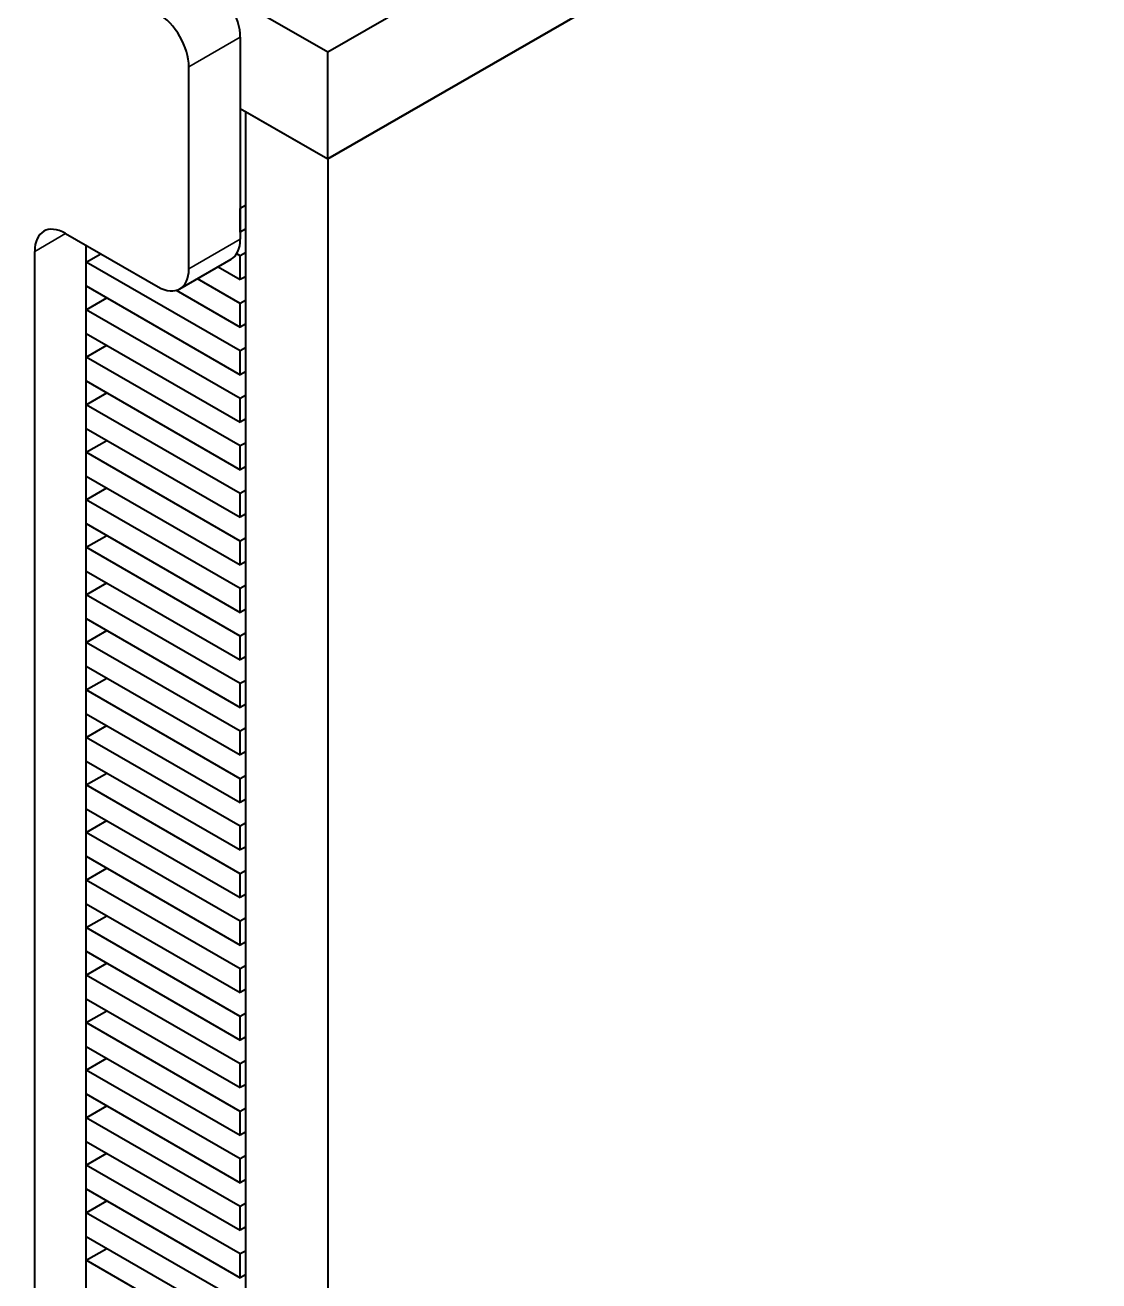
# Model space of a CAD drawing. Header units: millimetres. Extents: x 12 to 1415, y 12 to 997.
# Drawn here: x 1051.7 to 1096, y 739.2 to 791 of the extents above; entities that cross this region are included whole.
import ezdxf

# ---------------------------------------------------------------- set-up
doc = ezdxf.new("R2010")
doc.units = ezdxf.units.MM
doc.header["$LTSCALE"] = 1.2
doc.layers.add('가시적인 것(ISO)', color=7, linetype='Continuous', lineweight=40)
doc.layers.add('가시적인 좁은 것(ISO)', color=7, linetype='Continuous', lineweight=35)

msp = doc.modelspace()

# ---------------------------------------------------------------- linework, layer by layer
at = {"layer": '가시적인 것(ISO)'}
for p, q in [((931.771, 866.114), (1064.141, 789.887)), ((1064.141, 789.887), (1174.45, 853.409)), ((1064.141, 785.472), (1174.45, 848.995)), ((1174.45, 848.995), (1064.141, 785.472)), ((1060.535, 790.492), (1060.535, 782.153)), ((1064.141, 785.472), (1064.141, 789.887)), ((1058.414, 780.931), (1058.414, 789.27)), ((1060.535, 787.549), (1064.141, 785.472)), ((1060.747, 787.427), (1060.747, 598.181)), ((1060.747, 787.427), (1064.141, 785.472)), ((1064.141, 785.472), (1064.141, 596.226)), ((1060.747, 783.55), (1060.535, 783.428)), ((1060.535, 782.447), (1060.535, 783.428)), ((1053.322, 782.392), (1057.141, 780.193)), ((1060.747, 782.569), (1060.535, 782.447)), ((1054.171, 781.207), (1054.171, 781.903)), ((1054.171, 607.363), (1054.171, 781.903)), ((1052.05, 606.142), (1052.05, 781.653)), ((1054.171, 781.207), (1054.775, 781.555)), ((1058.039, 780.104), (1060.16, 781.326)), ((1060.535, 781.466), (1060.388, 781.551)), ((1060.747, 781.588), (1060.535, 781.466)), ((1060.535, 780.485), (1060.535, 781.466)), ((1060.535, 777.542), (1054.171, 781.207)), ((1059.618, 781.013), (1060.535, 780.485)), ((1054.171, 780.226), (1060.535, 776.561)), ((1054.171, 779.245), (1054.171, 780.226)), ((1060.535, 779.504), (1058.766, 780.523)), ((1060.747, 780.607), (1060.535, 780.485)), ((1054.171, 779.245), (1055.023, 779.735)), ((1057.893, 780.044), (1060.535, 778.523)), ((1060.535, 775.58), (1054.171, 779.245)), ((1060.747, 779.626), (1060.535, 779.504)), ((1060.535, 778.523), (1060.535, 779.504)), ((1054.171, 778.264), (1060.535, 774.599)), ((1054.171, 777.282), (1054.171, 778.264)), ((1060.747, 778.645), (1060.535, 778.523)), ((1054.171, 777.282), (1055.023, 777.773)), ((1060.747, 777.664), (1060.535, 777.542)), ((1060.535, 773.618), (1054.171, 777.282)), ((1060.535, 776.561), (1060.535, 777.542)), ((1060.747, 776.683), (1060.535, 776.561)), ((1054.171, 776.301), (1060.535, 772.637)), ((1054.171, 775.32), (1054.171, 776.301)), ((1054.171, 775.32), (1055.023, 775.811)), ((1060.747, 775.702), (1060.535, 775.58)), ((1060.535, 774.599), (1060.535, 775.58)), ((1060.535, 771.656), (1054.171, 775.32)), ((1060.747, 774.721), (1060.535, 774.599)), ((1054.171, 774.339), (1060.535, 770.675)), ((1054.171, 773.358), (1054.171, 774.339)), ((1054.171, 773.358), (1055.023, 773.849)), ((1060.747, 773.74), (1060.535, 773.618)), ((1060.535, 772.637), (1060.535, 773.618)), ((1060.535, 769.693), (1054.171, 773.358)), ((1060.747, 772.759), (1060.535, 772.637)), ((1054.171, 772.377), (1060.535, 768.712)), ((1054.171, 771.396), (1054.171, 772.377)), ((1054.171, 771.396), (1055.023, 771.887)), ((1060.747, 771.778), (1060.535, 771.656)), ((1060.535, 770.675), (1060.535, 771.656)), ((1060.535, 767.731), (1054.171, 771.396)), ((1054.171, 770.415), (1060.535, 766.75)), ((1054.171, 769.434), (1054.171, 770.415)), ((1060.747, 770.797), (1060.535, 770.675)), ((1054.171, 769.434), (1055.023, 769.925)), ((1060.535, 765.769), (1054.171, 769.434)), ((1060.747, 769.816), (1060.535, 769.693)), ((1060.535, 768.712), (1060.535, 769.693)), ((1060.747, 768.835), (1060.535, 768.712)), ((1054.171, 768.453), (1060.535, 764.788)), ((1054.171, 767.472), (1054.171, 768.453)), ((1054.171, 767.472), (1055.023, 767.962)), ((1060.747, 767.854), (1060.535, 767.731)), ((1060.535, 763.807), (1054.171, 767.472)), ((1060.535, 766.75), (1060.535, 767.731)), ((1060.747, 766.872), (1060.535, 766.75)), ((1054.171, 766.491), (1060.535, 762.826)), ((1054.171, 765.51), (1054.171, 766.491)), ((1054.171, 765.51), (1055.023, 766)), ((1060.747, 765.891), (1060.535, 765.769)), ((1060.535, 764.788), (1060.535, 765.769)), ((1060.535, 761.845), (1054.171, 765.51)), ((1060.747, 764.91), (1060.535, 764.788)), ((1054.171, 764.529), (1060.535, 760.864)), ((1054.171, 763.548), (1054.171, 764.529)), ((1054.171, 763.548), (1055.023, 764.038)), ((1060.747, 763.929), (1060.535, 763.807)), ((1060.535, 762.826), (1060.535, 763.807)), ((1060.535, 759.883), (1054.171, 763.548)), ((1060.747, 762.948), (1060.535, 762.826)), ((1054.171, 762.567), (1060.535, 758.902)), ((1054.171, 761.586), (1054.171, 762.567)), ((1054.171, 761.586), (1055.023, 762.076)), ((1060.535, 757.921), (1054.171, 761.586)), ((1060.747, 761.967), (1060.535, 761.845)), ((1060.535, 760.864), (1060.535, 761.845)), ((1054.171, 760.604), (1060.535, 756.94)), ((1054.171, 759.623), (1054.171, 760.604)), ((1060.747, 760.986), (1060.535, 760.864)), ((1054.171, 759.623), (1055.023, 760.114)), ((1060.747, 760.005), (1060.535, 759.883)), ((1060.535, 755.959), (1054.171, 759.623)), ((1060.535, 758.902), (1060.535, 759.883)), ((1060.747, 759.024), (1060.535, 758.902)), ((1054.171, 758.642), (1060.535, 754.978)), ((1054.171, 757.661), (1054.171, 758.642)), ((1054.171, 757.661), (1055.023, 758.152)), ((1060.747, 758.043), (1060.535, 757.921)), ((1060.535, 756.94), (1060.535, 757.921)), ((1060.535, 753.997), (1054.171, 757.661)), ((1060.747, 757.062), (1060.535, 756.94)), ((1054.171, 756.68), (1060.535, 753.015)), ((1054.171, 755.699), (1054.171, 756.68)), ((1054.171, 755.699), (1055.023, 756.19)), ((1060.747, 756.081), (1060.535, 755.959)), ((1060.535, 754.978), (1060.535, 755.959)), ((1060.535, 752.034), (1054.171, 755.699)), ((1060.747, 755.1), (1060.535, 754.978)), ((1054.171, 754.718), (1060.535, 751.053)), ((1054.171, 753.737), (1054.171, 754.718)), ((1054.171, 753.737), (1055.023, 754.228)), ((1060.747, 754.119), (1060.535, 753.997)), ((1060.535, 753.015), (1060.535, 753.997)), ((1060.535, 750.072), (1054.171, 753.737)), ((1054.171, 752.756), (1060.535, 749.091)), ((1054.171, 751.775), (1054.171, 752.756)), ((1060.747, 753.138), (1060.535, 753.015)), ((1054.171, 751.775), (1055.023, 752.266)), ((1060.535, 748.11), (1054.171, 751.775)), ((1060.747, 752.157), (1060.535, 752.034)), ((1060.535, 751.053), (1060.535, 752.034)), ((1054.171, 750.794), (1060.535, 747.129)), ((1054.171, 749.813), (1054.171, 750.794)), ((1060.747, 751.176), (1060.535, 751.053)), ((1054.171, 749.813), (1055.023, 750.303)), ((1060.747, 750.194), (1060.535, 750.072)), ((1060.535, 746.148), (1054.171, 749.813)), ((1060.535, 749.091), (1060.535, 750.072)), ((1060.747, 749.213), (1060.535, 749.091)), ((1054.171, 748.832), (1060.535, 745.167)), ((1054.171, 747.851), (1054.171, 748.832)), ((1054.171, 747.851), (1055.023, 748.341)), ((1060.747, 748.232), (1060.535, 748.11)), ((1060.535, 747.129), (1060.535, 748.11)), ((1060.535, 744.186), (1054.171, 747.851)), ((1060.747, 747.251), (1060.535, 747.129)), ((1054.171, 746.87), (1060.535, 743.205)), ((1054.171, 745.889), (1054.171, 746.87)), ((1054.171, 745.889), (1055.023, 746.379)), ((1060.747, 746.27), (1060.535, 746.148)), ((1060.535, 745.167), (1060.535, 746.148)), ((1060.535, 742.224), (1054.171, 745.889)), ((1060.747, 745.289), (1060.535, 745.167)), ((1054.171, 744.908), (1060.535, 741.243)), ((1054.171, 743.927), (1054.171, 744.908)), ((1054.171, 743.927), (1055.023, 744.417)), ((1060.535, 740.262), (1054.171, 743.927)), ((1060.747, 744.308), (1060.535, 744.186)), ((1060.535, 743.205), (1060.535, 744.186)), ((1054.171, 742.945), (1060.535, 739.281)), ((1054.171, 741.964), (1054.171, 742.945)), ((1060.747, 743.327), (1060.535, 743.205)), ((1054.171, 741.964), (1055.023, 742.455)), ((1060.535, 738.3), (1054.171, 741.964)), ((1060.747, 742.346), (1060.535, 742.224)), ((1060.535, 741.243), (1060.535, 742.224)), ((1060.747, 741.365), (1060.535, 741.243)), ((1054.171, 740.983), (1060.535, 737.319)), ((1054.171, 740.002), (1054.171, 740.983)), ((1054.171, 740.002), (1055.023, 740.493)), ((1060.747, 740.384), (1060.535, 740.262)), ((1060.535, 736.338), (1054.171, 740.002)), ((1060.535, 739.281), (1060.535, 740.262)), ((1060.747, 739.403), (1060.535, 739.281))]:
    msp.add_line(p, q, dxfattribs=at)
for centre, major_axis, start_param, end_param in [((1059.262, 791.225), (-0.898, 1.56), 3.928925, 5.499721), ((1057.141, 790.003), (0.898, -1.56), 0.787332, 2.358128), ((1053.322, 780.92), (-0.898, 1.56), 5.499721, 7.070517), ((1059.262, 782.886), (0.898, -1.56), 0, 0.787332), ((1057.141, 781.664), (0.898, -1.56), 5.499721, 7.070517)]:
    msp.add_ellipse(centre, major_axis=major_axis, ratio=0.578093, start_param=start_param, end_param=end_param, dxfattribs=at)
at = {"layer": '가시적인 좁은 것(ISO)'}
for p, q in [((1058.414, 789.27), (1060.535, 790.492)), ((1052.05, 781.653), (1053.327, 782.389)), ((1060.535, 782.153), (1058.414, 780.931))]:
    msp.add_line(p, q, dxfattribs=at)

doc.saveas('drawing.dxf')
